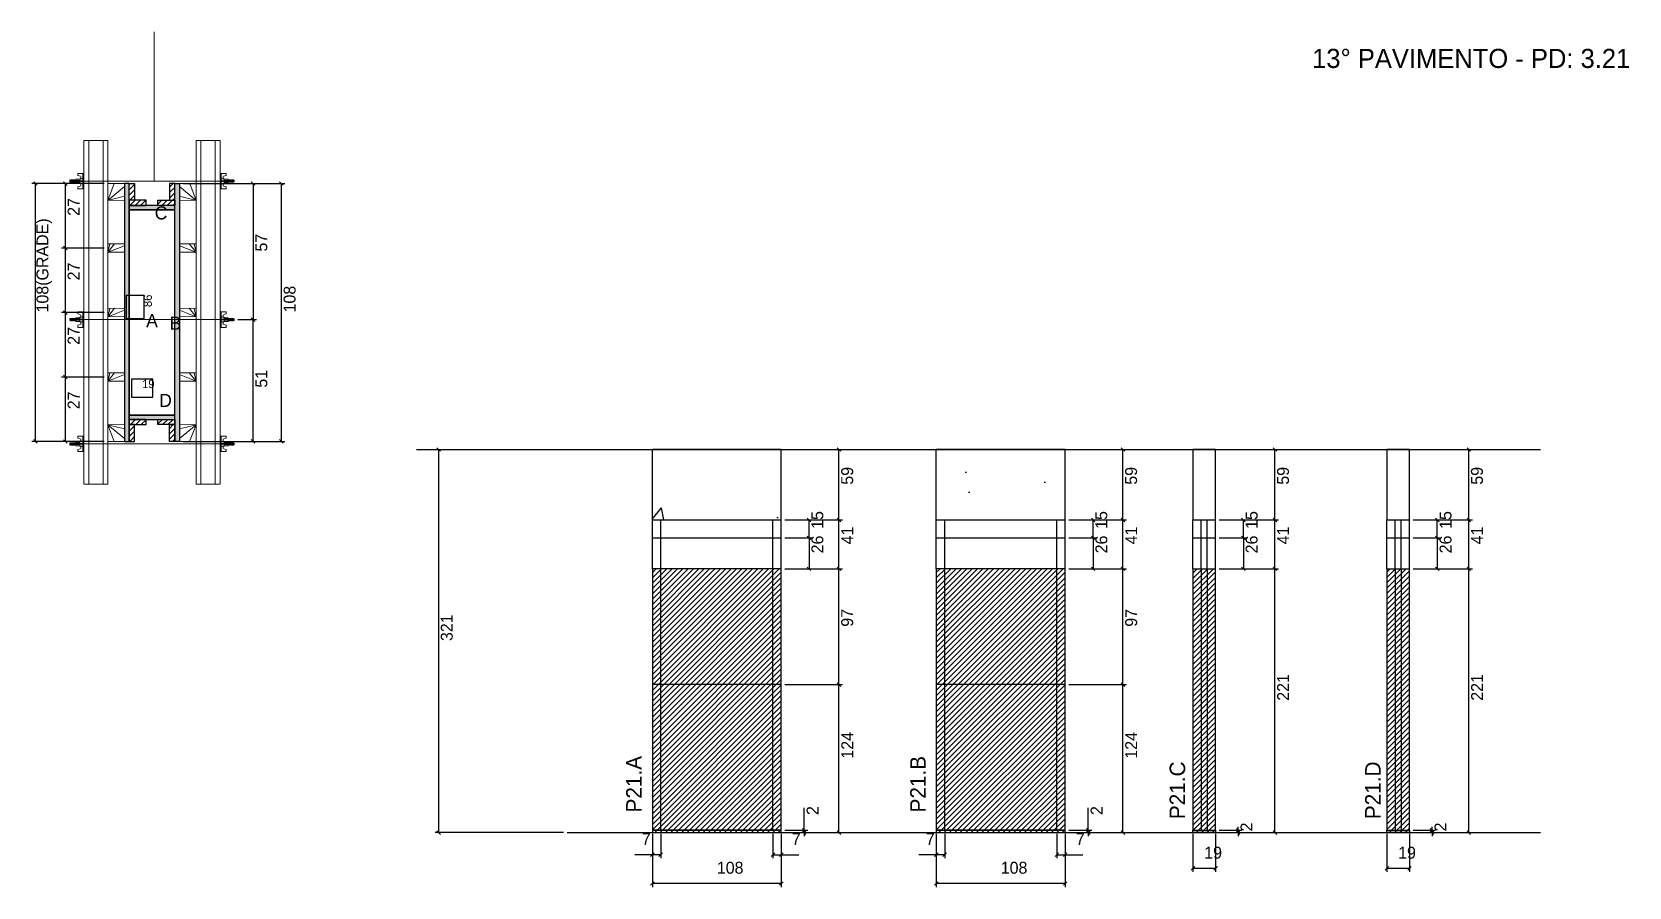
# Model space of a CAD drawing. Header units: metres. Extents: x 4522 to 5860, y 6399 to 7116.
import ezdxf

# ---------------------------------------------------------------- set-up
doc = ezdxf.new("R2010")
doc.units = ezdxf.units.M
for name, color, linetype in [('CHAPA', 7, 'Continuous'), ('COTA', 7, 'Continuous'), ('Hachura', 7, 'Continuous'), ('Madeira', 7, 'Continuous'), ('NIVEL 2° PAV.', 7, 'Continuous'), ('NOMENCLATURA', 7, 'Continuous'), ('Nível', 7, 'Continuous'), ('Painéis', 7, 'Continuous'), ('Perfil Metálico', 7, 'Continuous'), ('SARR_2.2x7', 7, 'Continuous'), ('SARRAFO', 7, 'Continuous'), ('Texto Seção', 7, 'Continuous'), ('TEXTO_GERAL', 7, 'Continuous')]:
    doc.layers.add(name, color=color, linetype=linetype)

msp = doc.modelspace()

# ---------------------------------------------------------------- hatches: boundary and pattern name
at = {"layer": 'COTA'}
h = msp.add_hatch(dxfattribs=at)
h.set_pattern_fill('AR-CONC')
h.paths.add_polyline_path([(5041.9, 6765.9), (5041.9, 6706.9), (5149.9, 6706.9), (5149.9, 6765.9), (5041.9, 6765.9)])
h = msp.add_hatch(dxfattribs=at)
h.set_pattern_fill('AR-CONC')
h.paths.add_polyline_path([(5279.8, 6765.9), (5279.8, 6706.9), (5387.8, 6706.9), (5387.8, 6765.9), (5279.8, 6765.9)])
h = msp.add_hatch(dxfattribs=at)
h.set_pattern_fill('AR-CONC')
h.paths.add_polyline_path([(5513.8, 6706.9), (5513.8, 6765.9), (5494.8, 6765.9), (5494.8, 6706.9), (5513.8, 6706.9)])
h = msp.add_hatch(dxfattribs=at)
h.set_pattern_fill('AR-CONC')
h.paths.add_polyline_path([(5676.3, 6706.9), (5676.3, 6765.9), (5657.3, 6765.9), (5657.3, 6706.9), (5676.3, 6706.9)])
at = {"layer": 'Hachura'}
h = msp.add_hatch(color=7, dxfattribs=at)
h.dxf.hatch_style = 1
h.paths.add_polyline_path([(4603.6, 6988.7), (4599.6, 6988.7), (4599.6, 6772.7), (4603.6, 6772.7), (4603.6, 6988.7)])
h = msp.add_hatch(color=7, dxfattribs=at)
h.dxf.hatch_style = 1
h.paths.add_polyline_path([(4603.6, 6988.7), (4599.6, 6988.7), (4599.6, 6772.7), (4603.6, 6772.7), (4603.6, 6988.7)])
h = msp.add_hatch(dxfattribs=at)
h.set_pattern_fill('ANSI31')
h.paths.add_polyline_path([(4603.6, 6974.7), (4608, 6974.7), (4608, 6988.7), (4603.6, 6988.7), (4603.6, 6974.7)])
h = msp.add_hatch(dxfattribs=at)
h.set_pattern_fill('ANSI31')
h.paths.add_polyline_path([(4641.6, 6974.7), (4637.2, 6974.7), (4637.2, 6988.7), (4641.6, 6988.7), (4641.6, 6974.7)])
h = msp.add_hatch(color=7, dxfattribs=at)
h.dxf.hatch_style = 1
h.paths.add_polyline_path([(4641.6, 6988.7), (4645.6, 6988.7), (4645.6, 6772.7), (4641.6, 6772.7), (4641.6, 6988.7)])
h = msp.add_hatch(color=7, dxfattribs=at)
h.dxf.hatch_style = 1
h.paths.add_polyline_path([(4641.6, 6988.7), (4645.6, 6988.7), (4645.6, 6772.7), (4641.6, 6772.7), (4641.6, 6988.7)])
h = msp.add_hatch(dxfattribs=at)
h.set_pattern_fill('ANSI31')
h.paths.add_polyline_path([(4603.6, 6970.3), (4603.6, 6974.7), (4617.6, 6974.7), (4617.6, 6970.3), (4603.6, 6970.3)])
h = msp.add_hatch(dxfattribs=at)
h.set_pattern_fill('ANSI31')
h.paths.add_polyline_path([(4641.6, 6970.3), (4641.6, 6974.7), (4627.6, 6974.7), (4627.6, 6970.3), (4641.6, 6970.3)])
h = msp.add_hatch(color=7, dxfattribs=at)
h.dxf.hatch_style = 1
h.paths.add_polyline_path([(4641.6, 6966.7), (4641.6, 6970.3), (4603.6, 6970.3), (4603.6, 6966.7), (4641.6, 6966.7)])
h = msp.add_hatch(color=7, dxfattribs=at)
h.dxf.hatch_style = 1
h.paths.add_polyline_path([(4641.6, 6966.7), (4641.6, 6970.3), (4603.6, 6970.3), (4603.6, 6966.7), (4641.6, 6966.7)])
h = msp.add_hatch(color=7, dxfattribs=at)
h.dxf.hatch_style = 1
h.paths.add_polyline_path([(4641.6, 6791.1), (4641.6, 6794.7), (4603.6, 6794.7), (4603.6, 6791.1), (4641.6, 6791.1)])
h = msp.add_hatch(color=7, dxfattribs=at)
h.dxf.hatch_style = 1
h.paths.add_polyline_path([(4641.6, 6791.1), (4641.6, 6794.7), (4603.6, 6794.7), (4603.6, 6791.1), (4641.6, 6791.1)])
h = msp.add_hatch(dxfattribs=at)
h.set_pattern_fill('ANSI31')
h.paths.add_polyline_path([(4603.6, 6786.7), (4603.6, 6791.1), (4617.6, 6791.1), (4617.6, 6786.7), (4603.6, 6786.7)])
h = msp.add_hatch(dxfattribs=at)
h.set_pattern_fill('ANSI31')
h.paths.add_polyline_path([(4603.6, 6786.7), (4608, 6786.7), (4608, 6772.7), (4603.6, 6772.7), (4603.6, 6786.7)])
h = msp.add_hatch(dxfattribs=at)
h.set_pattern_fill('ANSI31')
h.paths.add_polyline_path([(4641.6, 6786.7), (4641.6, 6791.1), (4627.6, 6791.1), (4627.6, 6786.7), (4641.6, 6786.7)])
h = msp.add_hatch(dxfattribs=at)
h.set_pattern_fill('ANSI31')
h.paths.add_polyline_path([(4641.6, 6786.7), (4637.2, 6786.7), (4637.2, 6772.7), (4641.6, 6772.7), (4641.6, 6786.7)])
h = msp.add_hatch(dxfattribs=at)
h.set_pattern_fill('ANSI31')
h.paths.add_polyline_path([(5149.9, 6665.9), (5041.9, 6665.9), (5041.9, 6444.9), (5149.9, 6444.9), (5149.9, 6665.9)])
h = msp.add_hatch(dxfattribs=at)
h.set_pattern_fill('ANSI31')
h.paths.add_polyline_path([(5387.8, 6665.9), (5279.8, 6665.9), (5279.8, 6444.9), (5387.8, 6444.9), (5387.8, 6665.9)])
h = msp.add_hatch(dxfattribs=at)
h.set_pattern_fill('ANSI31')
h.paths.add_polyline_path([(5513.8, 6665.9), (5494.8, 6665.9), (5494.8, 6444.9), (5513.8, 6444.9), (5513.8, 6665.9), (5513.8, 6665.9)])
h = msp.add_hatch(dxfattribs=at)
h.set_pattern_fill('ANSI31')
h.paths.add_polyline_path([(5676.3, 6665.9), (5657.3, 6665.9), (5657.3, 6444.9), (5676.3, 6444.9), (5676.3, 6665.9), (5676.3, 6665.9)])

# ---------------------------------------------------------------- linework, layer by layer
at = {"layer": 'CHAPA', "color": 1, "lineweight": 25}
for points in [[(4603.6, 6988.7), (4599.6, 6988.7), (4599.6, 6772.7), (4603.6, 6772.7)], [(4603.6, 6988.7), (4599.6, 6988.7), (4599.6, 6772.7), (4603.6, 6772.7)], [(4641.6, 6988.7), (4645.6, 6988.7), (4645.6, 6772.7), (4641.6, 6772.7)], [(4641.6, 6988.7), (4645.6, 6988.7), (4645.6, 6772.7), (4641.6, 6772.7)], [(4641.6, 6966.7), (4641.6, 6970.3), (4603.6, 6970.3), (4603.6, 6966.7)], [(4641.6, 6966.7), (4641.6, 6970.3), (4603.6, 6970.3), (4603.6, 6966.7)], [(4641.6, 6791.1), (4641.6, 6794.7), (4603.6, 6794.7), (4603.6, 6791.1)], [(4641.6, 6791.1), (4641.6, 6794.7), (4603.6, 6794.7), (4603.6, 6791.1)]]:
    msp.add_lwpolyline(points, close=True, dxfattribs=at)
at = {"layer": 'COTA', "color": 241, "lineweight": 25}
for p, q in [((4582.6, 6988.7), (4522, 6988.7)), ((4525, 6772.7), (4525, 6988.7)), ((4582.6, 6988.6), (4546.9, 6988.6)), ((4549.9, 6988.6), (4549.9, 6934.6)), ((4648.6, 6988.7), (4734, 6988.7)), ((4682.6, 6988.7), (4710.3, 6988.7)), ((4707.3, 6988.7), (4707.3, 6874.7)), ((4731, 6772.7), (4731, 6988.7)), ((4582.6, 6934.6), (4546.9, 6934.6)), ((4582.6, 6934.6), (4546.9, 6934.6)), ((4549.9, 6934.6), (4549.9, 6880.6)), ((4582.6, 6880.6), (4546.9, 6880.6)), ((4582.6, 6880.6), (4546.9, 6880.6)), ((4549.9, 6880.6), (4549.9, 6826.6)), ((4694.4, 6874.7), (4710.3, 6874.7)), ((4694.4, 6874.7), (4710.3, 6874.7)), ((4707.3, 6772.7), (4707.3, 6874.7)), ((4582.6, 6826.6), (4546.9, 6826.6)), ((4582.6, 6826.6), (4546.9, 6826.6)), ((4549.9, 6826.6), (4549.9, 6772.6)), ((4582.6, 6772.7), (4522, 6772.7)), ((4582.6, 6772.6), (4546.9, 6772.6)), ((4648.6, 6772.7), (4734, 6772.7)), ((4682.6, 6772.7), (4710.3, 6772.7)), ((5041.9, 6706.9), (5041.9, 6765.9)), ((5149.9, 6765.9), (5041.9, 6765.9)), ((5149.9, 6706.9), (5149.9, 6765.9)), ((5387.8, 6765.9), (5279.8, 6765.9)), ((5279.8, 6706.9), (5279.8, 6765.9)), ((5387.8, 6706.9), (5387.8, 6765.9))]:
    msp.add_line(p, q, dxfattribs=at)
at = {"layer": 'COTA', "color": 0, "lineweight": 25}
for p, q in [((4526.5, 6987.2), (4523.5, 6990.2)), ((4551.4, 6987.1), (4548.4, 6990.1)), ((4708.8, 6987.2), (4705.8, 6990.2)), ((4732.5, 6987.2), (4729.5, 6990.2)), ((4548.4, 6936.1), (4551.4, 6933.1)), ((4551.4, 6933.1), (4548.4, 6936.1)), ((4548.4, 6882.1), (4551.4, 6879.1)), ((4551.4, 6879.1), (4548.4, 6882.1)), ((4708.8, 6873.2), (4705.8, 6876.2)), ((4705.8, 6876.2), (4708.8, 6873.2)), ((4548.4, 6828.1), (4551.4, 6825.1)), ((4551.4, 6825.1), (4548.4, 6828.1)), ((4523.5, 6774.2), (4526.5, 6771.2)), ((4548.4, 6774.1), (4551.4, 6771.1)), ((4705.8, 6774.2), (4708.8, 6771.2)), ((4729.5, 6774.2), (4732.5, 6771.2)), ((5199.7, 6764.4), (5196.7, 6767.4)), ((5437.7, 6764.4), (5434.7, 6767.4)), ((5565, 6764.4), (5562, 6767.4)), ((5727.5, 6764.4), (5724.5, 6767.4)), ((5196.7, 6708.4), (5199.7, 6705.4)), ((5434.7, 6708.4), (5437.7, 6705.4)), ((5562, 6708.4), (5565, 6705.4)), ((5724.5, 6708.4), (5727.5, 6705.4)), ((5199.7, 6664.4), (5196.7, 6667.4)), ((5437.7, 6664.4), (5434.7, 6667.4)), ((5565, 6664.4), (5562, 6667.4)), ((5727.5, 6664.4), (5724.5, 6667.4)), ((5199.7, 6567.4), (5196.7, 6570.4)), ((5196.7, 6570.4), (5199.7, 6567.4)), ((5437.7, 6567.4), (5434.7, 6570.4)), ((5434.7, 6570.4), (5437.7, 6567.4)), ((5167.6, 6448.4), (5170.6, 6445.4)), ((5170.6, 6443.4), (5167.6, 6446.4)), ((5196.7, 6446.4), (5199.7, 6443.4)), ((5405.6, 6448.4), (5408.6, 6445.4)), ((5408.6, 6443.4), (5405.6, 6446.4)), ((5434.7, 6446.4), (5437.7, 6443.4)), ((5531.2, 6448.4), (5534.2, 6445.4)), ((5534.2, 6443.4), (5531.2, 6446.4)), ((5562, 6446.4), (5565, 6443.4)), ((5693.7, 6448.4), (5696.7, 6445.4)), ((5696.7, 6443.4), (5693.7, 6446.4)), ((5724.5, 6446.4), (5727.5, 6443.4)), ((5043.4, 6427.9), (5040.4, 6424.9)), ((5047.4, 6424.9), (5050.4, 6427.9)), ((5144.4, 6427.9), (5141.4, 6424.9)), ((5148.4, 6424.9), (5151.4, 6427.9)), ((5281.3, 6427.9), (5278.3, 6424.9)), ((5285.3, 6424.9), (5288.3, 6427.9)), ((5382.3, 6427.9), (5379.3, 6424.9)), ((5386.3, 6424.9), (5389.3, 6427.9)), ((5496.3, 6416.6), (5493.3, 6413.6)), ((5512.3, 6413.6), (5515.3, 6416.6)), ((5658.8, 6416.6), (5655.8, 6413.6)), ((5674.8, 6413.6), (5677.8, 6416.6)), ((5043.4, 6403.8), (5040.4, 6400.8)), ((5148.4, 6400.8), (5151.4, 6403.8)), ((5281.3, 6403.8), (5278.3, 6400.8)), ((5386.3, 6400.8), (5389.3, 6403.8))]:
    msp.add_line(p, q, dxfattribs=at)
at = {"layer": 'COTA', "color": 180, "lineweight": 25}
for p, q in [((4616, 6894.9), (4601, 6894.9)), ((4601, 6894.9), (4601, 6875.5)), ((4616, 6875.5), (4616, 6894.9)), ((4601, 6875.5), (4616, 6875.5)), ((4623.3, 6824.8), (4605.3, 6824.8)), ((4605.3, 6824.8), (4605.3, 6809.8)), ((4623.3, 6809.8), (4623.3, 6824.8)), ((4605.3, 6809.8), (4623.3, 6809.8))]:
    msp.add_line(p, q, dxfattribs=at)
at = {"layer": 'COTA', "color": 4, "lineweight": 25}
for p, q in [((5152.9, 6765.9), (5201.2, 6765.9)), ((5198.2, 6706.9), (5198.2, 6765.9)), ((5390.8, 6765.9), (5439.2, 6765.9)), ((5436.2, 6706.9), (5436.2, 6765.9)), ((5516.8, 6765.9), (5566.5, 6765.9)), ((5563.5, 6706.9), (5563.5, 6765.9)), ((5679.3, 6765.9), (5729, 6765.9)), ((5726, 6706.9), (5726, 6765.9)), ((5152.9, 6706.9), (5201.2, 6706.9)), ((5390.8, 6706.9), (5439.2, 6706.9)), ((5516.8, 6706.9), (5566.5, 6706.9)), ((5679.3, 6706.9), (5729, 6706.9)), ((5152.9, 6665.9), (5201.2, 6665.9)), ((5198.2, 6568.9), (5198.2, 6665.9)), ((5390.8, 6665.9), (5439.2, 6665.9)), ((5436.2, 6568.9), (5436.2, 6665.9)), ((5516.8, 6665.9), (5566.5, 6665.9)), ((5563.5, 6444.9), (5563.5, 6665.9)), ((5679.3, 6665.9), (5729, 6665.9)), ((5726, 6444.9), (5726, 6665.9)), ((5152.9, 6568.9), (5201.2, 6568.9)), ((5190.7, 6568.9), (5201.2, 6568.9)), ((5198.2, 6444.9), (5198.2, 6568.9)), ((5390.8, 6568.9), (5439.2, 6568.9)), ((5428.7, 6568.9), (5439.2, 6568.9)), ((5436.2, 6444.9), (5436.2, 6568.9)), ((5169.1, 6446.9), (5169.1, 6465.8)), ((5407.1, 6446.9), (5407.1, 6465.8)), ((5041.9, 6443.9), (5041.9, 6399.3)), ((5041.9, 6441.9), (5041.9, 6423.4)), ((5048.9, 6443.9), (5048.9, 6423.4)), ((5142.9, 6443.9), (5142.9, 6423.4)), ((5149.9, 6443.9), (5149.9, 6399.3)), ((5149.9, 6441.9), (5149.9, 6423.4)), ((5152.9, 6446.9), (5172.1, 6446.9)), ((5152.9, 6444.9), (5172.1, 6444.9)), ((5152.9, 6444.9), (5201.2, 6444.9)), ((5169.1, 6444.9), (5169.1, 6446.9)), ((5169.1, 6444.9), (5169.1, 6441.9)), ((5279.8, 6443.9), (5279.8, 6399.3)), ((5279.8, 6441.9), (5279.8, 6423.4)), ((5286.8, 6443.9), (5286.8, 6423.4)), ((5380.8, 6443.9), (5380.8, 6423.4)), ((5387.8, 6443.9), (5387.8, 6399.3)), ((5387.8, 6441.9), (5387.8, 6423.4)), ((5390.8, 6446.9), (5410.1, 6446.9)), ((5390.8, 6444.9), (5410.1, 6444.9)), ((5390.8, 6444.9), (5439.2, 6444.9)), ((5407.1, 6444.9), (5407.1, 6446.9)), ((5407.1, 6444.9), (5407.1, 6441.9)), ((5494.8, 6443.9), (5494.8, 6412.1)), ((5513.8, 6443.9), (5513.8, 6412.1)), ((5516.8, 6446.9), (5535.7, 6446.9)), ((5516.8, 6444.9), (5535.7, 6444.9)), ((5516.8, 6444.9), (5566.5, 6444.9)), ((5532.7, 6446.9), (5532.7, 6449.9)), ((5532.7, 6444.9), (5532.7, 6446.9)), ((5532.7, 6444.9), (5532.7, 6441.9)), ((5657.3, 6443.9), (5657.3, 6412.1)), ((5676.3, 6443.9), (5676.3, 6412.1)), ((5679.3, 6446.9), (5698.2, 6446.9)), ((5679.3, 6444.9), (5698.2, 6444.9)), ((5679.3, 6444.9), (5729, 6444.9)), ((5695.2, 6446.9), (5695.2, 6449.9)), ((5695.2, 6444.9), (5695.2, 6446.9)), ((5695.2, 6444.9), (5695.2, 6441.9)), ((5041.9, 6426.4), (5027.1, 6426.4)), ((5048.9, 6426.4), (5041.9, 6426.4)), ((5142.9, 6426.4), (5149.9, 6426.4)), ((5149.9, 6426.4), (5164.6, 6426.4)), ((5279.8, 6426.4), (5265.1, 6426.4)), ((5286.8, 6426.4), (5279.8, 6426.4)), ((5380.8, 6426.4), (5387.8, 6426.4)), ((5387.8, 6426.4), (5402.5, 6426.4)), ((5494.8, 6415.1), (5513.8, 6415.1)), ((5657.3, 6415.1), (5676.3, 6415.1)), ((5149.9, 6402.3), (5041.9, 6402.3)), ((5387.8, 6402.3), (5279.8, 6402.3))]:
    msp.add_line(p, q, dxfattribs=at)
at = {"layer": 'COTA', "color": 241, "lineweight": 25}
for points in [[(5513.8, 6706.9), (5513.8, 6765.9), (5494.8, 6765.9), (5494.8, 6706.9)], [(5676.3, 6706.9), (5676.3, 6765.9), (5657.3, 6765.9), (5657.3, 6706.9)]]:
    msp.add_lwpolyline(points, dxfattribs=at)
at = {"layer": 'Hachura', "color": 0, "lineweight": 9}
for p, q in [((4554.1, 6991.7), (4553.8, 6991.4)), ((4553.8, 6991.4), (4553.8, 6990.1)), ((4554.1, 6989.8), (4553.8, 6990.1)), ((4554.4, 6991.7), (4554.1, 6991.7)), ((4554.1, 6989.8), (4554.1, 6991.7)), ((4554.7, 6989.8), (4554.1, 6991)), ((4554.7, 6989.7), (4554.1, 6990.8)), ((4554.1, 6990.3), (4554.4, 6989.6)), ((4554.1, 6990), (4554.2, 6989.8)), ((4554.4, 6991.7), (4555.4, 6989.8)), ((4554.4, 6991.7), (4555.4, 6989.8)), ((4554.5, 6991.8), (4555.6, 6989.6)), ((4555.8, 6989.7), (4554.7, 6991.8)), ((4554.7, 6989.8), (4555.4, 6989.8)), ((4555.6, 6991.7), (4554.9, 6991.7)), ((4555.9, 6989.8), (4554.9, 6991.7)), ((4555.6, 6991.7), (4556.5, 6989.8)), ((4555.7, 6991.8), (4556.7, 6989.6)), ((4557, 6989.7), (4555.9, 6991.8)), ((4556.5, 6989.8), (4555.9, 6989.8)), ((4556.7, 6991.7), (4556.1, 6991.7)), ((4557.1, 6989.8), (4556.1, 6991.7)), ((4556.3, 6991.7), (4556.1, 6991.7)), ((4556.7, 6991.7), (4557.7, 6989.8)), ((4556.8, 6991.8), (4557.9, 6989.6)), ((4558.1, 6989.7), (4557.1, 6991.8)), ((4557.3, 6989.8), (4557.1, 6989.8)), ((4557.9, 6991.7), (4557.2, 6991.7)), ((4558.2, 6989.8), (4557.2, 6991.7)), ((4557.3, 6989.8), (4557.7, 6989.8)), ((4557.9, 6991.7), (4558.9, 6989.8)), ((4558.9, 6990.5), (4558.2, 6991.8)), ((4558.2, 6989.8), (4558.9, 6989.8)), ((4558.9, 6990.8), (4558.4, 6991.7)), ((4558.9, 6991.7), (4558.4, 6991.7)), ((4558.9, 6989), (4558.9, 6992.3)), ((4558.9, 6989), (4558.9, 6992.3)), ((4558.9, 6992.3), (4562.1, 6992.3)), ((4558.9, 6991.3), (4562.1, 6991.3)), ((4558.9, 6989.8), (4562.1, 6989.8)), ((4562.1, 6989), (4558.9, 6989)), ((4565.6, 6997.1), (4560.4, 6997.1)), ((4560.4, 6997.1), (4560.4, 6995.4)), ((4560.4, 6995.4), (4562.6, 6994.9)), ((4560.4, 6985.9), (4562.6, 6986.5)), ((4560.4, 6984.2), (4560.4, 6985.9)), ((4562.1, 6992.6), (4562.1, 6988.7)), ((4564.7, 6992.6), (4562.1, 6992.6)), ((4562.1, 6988.7), (4562.1, 6989)), ((4562.1, 6988.7), (4562.1, 6989)), ((4562.1, 6988.7), (4564.7, 6988.7)), ((4564.7, 6991), (4562.7, 6991)), ((4562.7, 6990.5), (4564.7, 6990.5)), ((4562.9, 6994.5), (4562.9, 6992.6)), ((4562.9, 6986.8), (4562.9, 6988.7)), ((4564.6, 6997), (4565.6, 6997)), ((4564.6, 6996.8), (4565.6, 6996.8)), ((4564.6, 6996.4), (4565.6, 6996.4)), ((4564.6, 6996), (4565.6, 6996)), ((4564.6, 6995.1), (4565.6, 6995.1)), ((4564.6, 6993.7), (4565.6, 6993.7)), ((4564.6, 6987.6), (4565.6, 6987.6)), ((4564.6, 6986.2), (4565.6, 6986.2)), ((4564.7, 6997.1), (4564.7, 6984.2)), ((4564.7, 6997.1), (4564.7, 6992)), ((4564.7, 6990.7), (4564.7, 6992.6)), ((4564.7, 6992), (4564.7, 6991.3)), ((4564.7, 6990.7), (4565.6, 6990.7)), ((4565, 6991.6), (4564.8, 6991.6)), ((4564.8, 6989.7), (4565.2, 6989.7)), ((4565.4, 6991.6), (4565, 6991.6)), ((4565.6, 6984.2), (4565.6, 6997.1)), ((4565.6, 6985.2), (4565.6, 6993)), ((4679.6, 6984.2), (4679.6, 6997.1)), ((4679.6, 6997.1), (4684.7, 6997.1)), ((4680.5, 6997), (4679.6, 6997)), ((4680.5, 6996.8), (4679.6, 6996.8)), ((4680.5, 6996.4), (4679.6, 6996.4)), ((4680.5, 6996), (4679.6, 6996)), ((4680.5, 6995.1), (4679.6, 6995.1)), ((4680.5, 6993.7), (4679.6, 6993.7)), ((4679.6, 6985.2), (4679.6, 6993)), ((4680.5, 6990.7), (4679.6, 6990.7)), ((4680.5, 6987.6), (4679.6, 6987.6)), ((4680.5, 6986.2), (4679.6, 6986.2)), ((4679.7, 6991.6), (4680.2, 6991.6)), ((4680.3, 6989.7), (4679.9, 6989.7)), ((4680.2, 6991.6), (4680.4, 6991.6)), ((4680.5, 6997.1), (4680.5, 6984.2)), ((4680.5, 6997.1), (4680.5, 6992)), ((4680.5, 6990.7), (4680.5, 6992.6)), ((4680.5, 6992.6), (4683.1, 6992.6)), ((4680.5, 6992), (4680.5, 6991.3)), ((4680.5, 6991), (4682.5, 6991)), ((4682.5, 6990.5), (4680.5, 6990.5)), ((4683.1, 6988.7), (4680.5, 6988.7)), ((4682.3, 6994.5), (4682.3, 6992.6)), ((4682.3, 6986.8), (4682.3, 6988.7)), ((4684.7, 6995.4), (4682.5, 6994.9)), ((4684.7, 6985.9), (4682.5, 6986.5)), ((4683.1, 6992.6), (4683.1, 6988.7)), ((4686.3, 6992.3), (4683.1, 6992.3)), ((4686.3, 6991.3), (4683.1, 6991.3)), ((4686.3, 6989.8), (4683.1, 6989.8)), ((4683.1, 6989), (4686.3, 6989)), ((4683.1, 6988.7), (4683.1, 6989)), ((4683.1, 6988.7), (4683.1, 6989)), ((4684.7, 6997.1), (4684.7, 6995.4)), ((4684.7, 6984.2), (4684.7, 6985.9)), ((4686.2, 6989), (4686.2, 6992.3)), ((4686.3, 6989), (4686.3, 6992.3)), ((4686.3, 6990.5), (4686.9, 6991.8)), ((4687.2, 6991.7), (4686.3, 6989.8)), ((4686.3, 6990.8), (4686.7, 6991.7)), ((4686.3, 6991.7), (4686.7, 6991.7)), ((4686.9, 6989.8), (4686.3, 6989.8)), ((4686.9, 6989.8), (4687.9, 6991.7)), ((4687, 6989.7), (4688.1, 6991.8)), ((4688.3, 6991.8), (4687.2, 6989.6)), ((4687.2, 6991.7), (4687.9, 6991.7)), ((4688.4, 6991.7), (4687.4, 6989.8)), ((4687.9, 6989.8), (4687.4, 6989.8)), ((4687.9, 6989.8), (4688.1, 6989.8)), ((4688.1, 6989.8), (4689, 6991.7)), ((4688.2, 6989.7), (4689.2, 6991.8)), ((4689.5, 6991.8), (4688.4, 6989.6)), ((4688.4, 6991.7), (4689, 6991.7)), ((4689.6, 6991.7), (4688.6, 6989.8)), ((4688.6, 6989.8), (4689.2, 6989.8)), ((4688.8, 6991.7), (4689, 6991.7)), ((4689.2, 6989.8), (4690.2, 6991.7)), ((4689.3, 6989.7), (4690.4, 6991.8)), ((4690.6, 6991.8), (4689.6, 6989.6)), ((4689.6, 6991.7), (4690.2, 6991.7)), ((4690.7, 6991.7), (4689.8, 6989.8)), ((4690.7, 6991.7), (4689.8, 6989.8)), ((4690.4, 6989.8), (4689.8, 6989.8)), ((4690.4, 6989.8), (4691, 6991)), ((4690.5, 6989.7), (4691, 6990.8)), ((4690.7, 6991.7), (4691, 6991.7)), ((4691, 6990.3), (4690.7, 6989.6)), ((4691, 6990), (4690.9, 6989.8)), ((4691, 6991.7), (4691.4, 6991.4)), ((4691, 6989.8), (4691, 6991.7)), ((4691, 6989.8), (4691.4, 6990.1)), ((4691.4, 6991.4), (4691.4, 6990.1)), ((4564.7, 6984.2), (4560.4, 6984.2)), ((4564.6, 6985.4), (4565.6, 6985.4)), ((4564.6, 6984.9), (4565.6, 6984.9)), ((4564.6, 6984.6), (4565.6, 6984.6)), ((4564.6, 6984.3), (4565.6, 6984.3)), ((4564.7, 6984.2), (4565.6, 6984.2)), ((4680.5, 6985.4), (4679.6, 6985.4)), ((4680.5, 6984.9), (4679.6, 6984.9)), ((4680.5, 6984.6), (4679.6, 6984.6)), ((4680.5, 6984.3), (4679.6, 6984.3)), ((4680.5, 6984.2), (4679.6, 6984.2)), ((4680.5, 6984.2), (4684.7, 6984.2)), ((4565.6, 6881.1), (4560.4, 6881.1)), ((4560.4, 6881.1), (4560.4, 6879.4)), ((4560.4, 6879.4), (4562.6, 6878.9)), ((4564.6, 6881), (4565.6, 6881)), ((4564.6, 6880.8), (4565.6, 6880.8)), ((4564.6, 6880.4), (4565.6, 6880.4)), ((4564.6, 6880), (4565.6, 6880)), ((4564.6, 6879.1), (4565.6, 6879.1)), ((4564.7, 6881.1), (4564.7, 6868.2)), ((4564.7, 6881.1), (4564.7, 6876)), ((4565.6, 6868.2), (4565.6, 6881.1)), ((4679.6, 6868.2), (4679.6, 6881.1)), ((4679.6, 6881.1), (4684.7, 6881.1)), ((4680.5, 6881), (4679.6, 6881)), ((4680.5, 6880.8), (4679.6, 6880.8)), ((4680.5, 6880.4), (4679.6, 6880.4)), ((4680.5, 6880), (4679.6, 6880)), ((4680.5, 6879.1), (4679.6, 6879.1)), ((4680.5, 6881.1), (4680.5, 6868.2)), ((4680.5, 6881.1), (4680.5, 6876)), ((4684.7, 6879.4), (4682.5, 6878.9)), ((4684.7, 6881.1), (4684.7, 6879.4)), ((4554.1, 6875.7), (4553.8, 6875.4)), ((4553.8, 6875.4), (4553.8, 6874.1)), ((4554.1, 6873.8), (4553.8, 6874.1)), ((4554.4, 6875.7), (4554.1, 6875.7)), ((4554.1, 6873.8), (4554.1, 6875.7)), ((4554.7, 6873.8), (4554.1, 6875)), ((4554.7, 6873.7), (4554.1, 6874.8)), ((4554.1, 6874.3), (4554.4, 6873.6)), ((4554.1, 6874), (4554.2, 6873.8)), ((4554.4, 6875.7), (4555.4, 6873.8)), ((4554.4, 6875.7), (4555.4, 6873.8)), ((4554.5, 6875.8), (4555.6, 6873.6)), ((4555.8, 6873.7), (4554.7, 6875.8)), ((4554.7, 6873.8), (4555.4, 6873.8)), ((4555.6, 6875.7), (4554.9, 6875.7)), ((4555.9, 6873.8), (4554.9, 6875.7)), ((4555.6, 6875.7), (4556.5, 6873.8)), ((4555.7, 6875.8), (4556.7, 6873.6)), ((4557, 6873.7), (4555.9, 6875.8)), ((4556.5, 6873.8), (4555.9, 6873.8)), ((4556.7, 6875.7), (4556.1, 6875.7)), ((4557.1, 6873.8), (4556.1, 6875.7)), ((4556.3, 6875.7), (4556.1, 6875.7)), ((4556.7, 6875.7), (4557.7, 6873.8)), ((4556.8, 6875.8), (4557.9, 6873.6)), ((4558.1, 6873.7), (4557.1, 6875.8)), ((4557.3, 6873.8), (4557.1, 6873.8)), ((4557.9, 6875.7), (4557.2, 6875.7)), ((4558.2, 6873.8), (4557.2, 6875.7)), ((4557.3, 6873.8), (4557.7, 6873.8)), ((4557.9, 6875.7), (4558.9, 6873.8)), ((4558.9, 6874.5), (4558.2, 6875.8)), ((4558.2, 6873.8), (4558.9, 6873.8)), ((4558.9, 6874.8), (4558.4, 6875.7)), ((4558.9, 6875.7), (4558.4, 6875.7)), ((4558.9, 6873), (4558.9, 6876.3)), ((4558.9, 6873), (4558.9, 6876.3)), ((4558.9, 6876.3), (4562.1, 6876.3)), ((4558.9, 6875.3), (4562.1, 6875.3)), ((4558.9, 6873.8), (4562.1, 6873.8)), ((4562.1, 6873), (4558.9, 6873)), ((4560.4, 6869.9), (4562.6, 6870.5)), ((4560.4, 6868.2), (4560.4, 6869.9)), ((4564.7, 6868.2), (4560.4, 6868.2)), ((4562.1, 6876.6), (4562.1, 6872.7)), ((4564.7, 6876.6), (4562.1, 6876.6)), ((4562.1, 6872.7), (4562.1, 6873)), ((4562.1, 6872.7), (4562.1, 6873)), ((4562.1, 6872.7), (4564.7, 6872.7)), ((4564.7, 6875), (4562.7, 6875)), ((4562.7, 6874.5), (4564.7, 6874.5)), ((4562.9, 6878.5), (4562.9, 6876.6)), ((4562.9, 6870.8), (4562.9, 6872.7)), ((4564.6, 6877.7), (4565.6, 6877.7)), ((4564.6, 6871.6), (4565.6, 6871.6)), ((4564.6, 6870.2), (4565.6, 6870.2)), ((4564.6, 6869.4), (4565.6, 6869.4)), ((4564.6, 6868.9), (4565.6, 6868.9)), ((4564.6, 6868.6), (4565.6, 6868.6)), ((4564.6, 6868.3), (4565.6, 6868.3)), ((4564.7, 6874.7), (4564.7, 6876.6)), ((4564.7, 6876), (4564.7, 6875.3)), ((4564.7, 6874.7), (4565.6, 6874.7)), ((4564.7, 6868.2), (4565.6, 6868.2)), ((4565, 6875.6), (4564.8, 6875.6)), ((4564.8, 6873.7), (4565.2, 6873.7)), ((4565.4, 6875.6), (4565, 6875.6)), ((4565.6, 6869.2), (4565.6, 6877)), ((4680.5, 6877.7), (4679.6, 6877.7)), ((4679.6, 6869.2), (4679.6, 6877)), ((4680.5, 6874.7), (4679.6, 6874.7)), ((4680.5, 6871.6), (4679.6, 6871.6)), ((4680.5, 6870.2), (4679.6, 6870.2)), ((4680.5, 6869.4), (4679.6, 6869.4)), ((4680.5, 6868.9), (4679.6, 6868.9)), ((4680.5, 6868.6), (4679.6, 6868.6)), ((4680.5, 6868.3), (4679.6, 6868.3)), ((4680.5, 6868.2), (4679.6, 6868.2)), ((4679.7, 6875.6), (4680.2, 6875.6)), ((4680.3, 6873.7), (4679.9, 6873.7)), ((4680.2, 6875.6), (4680.4, 6875.6)), ((4680.5, 6874.7), (4680.5, 6876.6)), ((4680.5, 6876.6), (4683.1, 6876.6)), ((4680.5, 6876), (4680.5, 6875.3)), ((4680.5, 6875), (4682.5, 6875)), ((4682.5, 6874.5), (4680.5, 6874.5)), ((4683.1, 6872.7), (4680.5, 6872.7)), ((4680.5, 6868.2), (4684.7, 6868.2)), ((4682.3, 6878.5), (4682.3, 6876.6)), ((4682.3, 6870.8), (4682.3, 6872.7)), ((4684.7, 6869.9), (4682.5, 6870.5)), ((4683.1, 6876.6), (4683.1, 6872.7)), ((4686.3, 6876.3), (4683.1, 6876.3)), ((4686.3, 6875.3), (4683.1, 6875.3)), ((4686.3, 6873.8), (4683.1, 6873.8)), ((4683.1, 6873), (4686.3, 6873)), ((4683.1, 6872.7), (4683.1, 6873)), ((4683.1, 6872.7), (4683.1, 6873)), ((4684.7, 6868.2), (4684.7, 6869.9)), ((4686.2, 6873), (4686.2, 6876.3)), ((4686.3, 6873), (4686.3, 6876.3)), ((4686.3, 6874.5), (4686.9, 6875.8)), ((4687.2, 6875.7), (4686.3, 6873.8)), ((4686.3, 6874.8), (4686.7, 6875.7)), ((4686.3, 6875.7), (4686.7, 6875.7)), ((4686.9, 6873.8), (4686.3, 6873.8)), ((4686.9, 6873.8), (4687.9, 6875.7)), ((4687, 6873.7), (4688.1, 6875.8)), ((4688.3, 6875.8), (4687.2, 6873.6)), ((4687.2, 6875.7), (4687.9, 6875.7)), ((4688.4, 6875.7), (4687.4, 6873.8)), ((4687.9, 6873.8), (4687.4, 6873.8)), ((4687.9, 6873.8), (4688.1, 6873.8)), ((4688.1, 6873.8), (4689, 6875.7)), ((4688.2, 6873.7), (4689.2, 6875.8)), ((4689.5, 6875.8), (4688.4, 6873.6)), ((4688.4, 6875.7), (4689, 6875.7)), ((4689.6, 6875.7), (4688.6, 6873.8)), ((4688.6, 6873.8), (4689.2, 6873.8)), ((4688.8, 6875.7), (4689, 6875.7)), ((4689.2, 6873.8), (4690.2, 6875.7)), ((4689.3, 6873.7), (4690.4, 6875.8)), ((4690.6, 6875.8), (4689.6, 6873.6)), ((4689.6, 6875.7), (4690.2, 6875.7)), ((4690.7, 6875.7), (4689.8, 6873.8)), ((4690.7, 6875.7), (4689.8, 6873.8)), ((4690.4, 6873.8), (4689.8, 6873.8)), ((4690.4, 6873.8), (4691, 6875)), ((4690.5, 6873.7), (4691, 6874.8)), ((4690.7, 6875.7), (4691, 6875.7)), ((4691, 6874.3), (4690.7, 6873.6)), ((4691, 6874), (4690.9, 6873.8)), ((4691, 6875.7), (4691.4, 6875.4)), ((4691, 6873.8), (4691, 6875.7)), ((4691, 6873.8), (4691.4, 6874.1)), ((4691.4, 6875.4), (4691.4, 6874.1)), ((4554.1, 6771), (4554.4, 6771.7)), ((4554.7, 6771.7), (4554.1, 6770.5)), ((4554.5, 6769.6), (4555.6, 6771.7)), ((4555.8, 6771.7), (4554.7, 6769.5)), ((4555.7, 6769.6), (4556.7, 6771.7)), ((4557, 6771.7), (4555.9, 6769.5)), ((4556.8, 6769.6), (4557.9, 6771.7)), ((4558.1, 6771.7), (4557.1, 6769.5)), ((4558.9, 6772.3), (4558.9, 6769)), ((4558.9, 6772.3), (4558.9, 6769)), ((4562.1, 6772.3), (4558.9, 6772.3)), ((4564.7, 6777.1), (4560.4, 6777.1)), ((4560.4, 6777.1), (4560.4, 6775.4)), ((4560.4, 6775.4), (4562.6, 6774.8)), ((4562.1, 6768.7), (4562.1, 6772.6)), ((4562.1, 6772.6), (4564.7, 6772.6)), ((4562.1, 6772.6), (4562.1, 6772.3)), ((4562.1, 6772.6), (4562.1, 6772.3)), ((4562.9, 6774.5), (4562.9, 6772.6)), ((4564.6, 6777), (4565.6, 6777)), ((4564.6, 6776.8), (4565.6, 6776.8)), ((4564.6, 6776.4), (4565.6, 6776.4)), ((4564.6, 6776), (4565.6, 6776)), ((4564.6, 6775.1), (4565.6, 6775.1)), ((4564.6, 6773.7), (4565.6, 6773.7)), ((4564.7, 6764.2), (4564.7, 6777.1)), ((4564.7, 6777.1), (4565.6, 6777.1)), ((4564.8, 6771.6), (4565.2, 6771.6)), ((4565.6, 6777.1), (4565.6, 6764.2)), ((4565.6, 6776.2), (4565.6, 6768.3)), ((4679.6, 6777.1), (4679.6, 6764.2)), ((4680.5, 6777.1), (4679.6, 6777.1)), ((4680.5, 6777), (4679.6, 6777)), ((4680.5, 6776.8), (4679.6, 6776.8)), ((4680.5, 6776.4), (4679.6, 6776.4)), ((4679.6, 6776.2), (4679.6, 6768.3)), ((4680.5, 6776), (4679.6, 6776)), ((4680.5, 6775.1), (4679.6, 6775.1)), ((4680.5, 6773.7), (4679.6, 6773.7)), ((4680.3, 6771.6), (4679.9, 6771.6)), ((4680.5, 6764.2), (4680.5, 6777.1)), ((4680.5, 6777.1), (4684.7, 6777.1)), ((4683.1, 6772.6), (4680.5, 6772.6)), ((4682.3, 6774.5), (4682.3, 6772.6)), ((4684.7, 6775.4), (4682.5, 6774.8)), ((4683.1, 6768.7), (4683.1, 6772.6)), ((4683.1, 6772.6), (4683.1, 6772.3)), ((4683.1, 6772.6), (4683.1, 6772.3)), ((4683.1, 6772.3), (4686.3, 6772.3)), ((4684.7, 6777.1), (4684.7, 6775.4)), ((4686.2, 6772.3), (4686.2, 6769)), ((4686.3, 6772.3), (4686.3, 6769)), ((4687, 6771.7), (4688.1, 6769.5)), ((4688.3, 6769.6), (4687.2, 6771.7)), ((4688.2, 6771.7), (4689.2, 6769.5)), ((4689.5, 6769.6), (4688.4, 6771.7)), ((4689.3, 6771.7), (4690.4, 6769.5)), ((4690.6, 6769.6), (4689.6, 6771.7)), ((4690.5, 6771.7), (4691, 6770.5)), ((4691, 6771), (4690.7, 6771.7)), ((4554.1, 6771.6), (4553.8, 6771.2)), ((4553.8, 6769.9), (4553.8, 6771.2)), ((4554.1, 6769.6), (4553.8, 6769.9)), ((4554.1, 6771.3), (4554.2, 6771.6)), ((4554.7, 6771.6), (4554.1, 6770.3)), ((4554.1, 6771.6), (4554.1, 6769.6)), ((4554.4, 6769.6), (4554.1, 6769.6)), ((4554.4, 6769.6), (4555.4, 6771.6)), ((4554.4, 6769.6), (4555.4, 6771.6)), ((4554.7, 6771.6), (4555.4, 6771.6)), ((4555.9, 6771.6), (4554.9, 6769.6)), ((4555.6, 6769.6), (4554.9, 6769.6)), ((4555.6, 6769.6), (4556.5, 6771.6)), ((4556.5, 6771.6), (4555.9, 6771.6)), ((4557.1, 6771.6), (4556.1, 6769.6)), ((4556.7, 6769.6), (4556.1, 6769.6)), ((4556.3, 6769.6), (4556.1, 6769.6)), ((4556.7, 6769.6), (4557.7, 6771.6)), ((4557.3, 6771.6), (4557.1, 6771.6)), ((4558.2, 6771.6), (4557.2, 6769.6)), ((4557.9, 6769.6), (4557.2, 6769.6)), ((4557.3, 6771.6), (4557.7, 6771.6)), ((4557.9, 6769.6), (4558.9, 6771.6)), ((4558.2, 6771.6), (4558.9, 6771.6)), ((4558.9, 6770.8), (4558.2, 6769.5)), ((4558.9, 6770.5), (4558.4, 6769.6)), ((4558.9, 6769.6), (4558.4, 6769.6)), ((4558.9, 6771.6), (4562.1, 6771.6)), ((4558.9, 6770), (4562.1, 6770)), ((4558.9, 6769), (4562.1, 6769)), ((4560.4, 6765.9), (4562.6, 6766.5)), ((4560.4, 6764.2), (4560.4, 6765.9)), ((4565.6, 6764.2), (4560.4, 6764.2)), ((4564.7, 6768.7), (4562.1, 6768.7)), ((4562.7, 6770.9), (4564.7, 6770.9)), ((4564.7, 6770.3), (4562.7, 6770.3)), ((4562.9, 6766.8), (4562.9, 6768.7)), ((4564.6, 6767.6), (4565.6, 6767.6)), ((4564.6, 6766.2), (4565.6, 6766.2)), ((4564.6, 6765.4), (4565.6, 6765.4)), ((4564.6, 6764.9), (4565.6, 6764.9)), ((4564.6, 6764.6), (4565.6, 6764.6)), ((4564.6, 6764.3), (4565.6, 6764.3)), ((4564.7, 6770.7), (4564.7, 6768.7)), ((4564.7, 6770.7), (4565.6, 6770.7)), ((4564.7, 6769.4), (4564.7, 6770)), ((4564.7, 6764.2), (4564.7, 6769.4)), ((4565, 6769.7), (4564.8, 6769.7)), ((4565.4, 6769.7), (4565, 6769.7)), ((4680.5, 6770.7), (4679.6, 6770.7)), ((4680.5, 6767.6), (4679.6, 6767.6)), ((4680.5, 6766.2), (4679.6, 6766.2)), ((4680.5, 6765.4), (4679.6, 6765.4)), ((4680.5, 6764.9), (4679.6, 6764.9)), ((4680.5, 6764.6), (4679.6, 6764.6)), ((4680.5, 6764.3), (4679.6, 6764.3)), ((4679.6, 6764.2), (4684.7, 6764.2)), ((4679.7, 6769.7), (4680.2, 6769.7)), ((4680.2, 6769.7), (4680.4, 6769.7)), ((4682.5, 6770.9), (4680.5, 6770.9)), ((4680.5, 6770.7), (4680.5, 6768.7)), ((4680.5, 6770.3), (4682.5, 6770.3)), ((4680.5, 6769.4), (4680.5, 6770)), ((4680.5, 6764.2), (4680.5, 6769.4)), ((4680.5, 6768.7), (4683.1, 6768.7)), ((4682.3, 6766.8), (4682.3, 6768.7)), ((4684.7, 6765.9), (4682.5, 6766.5)), ((4686.3, 6771.6), (4683.1, 6771.6)), ((4686.3, 6770), (4683.1, 6770)), ((4686.3, 6769), (4683.1, 6769)), ((4684.7, 6764.2), (4684.7, 6765.9)), ((4686.9, 6771.6), (4686.3, 6771.6)), ((4687.2, 6769.6), (4686.3, 6771.6)), ((4686.3, 6770.8), (4686.9, 6769.5)), ((4686.3, 6770.5), (4686.7, 6769.6)), ((4686.3, 6769.6), (4686.7, 6769.6)), ((4686.9, 6771.6), (4687.9, 6769.6)), ((4687.2, 6769.6), (4687.9, 6769.6)), ((4687.9, 6771.6), (4687.4, 6771.6)), ((4688.4, 6769.6), (4687.4, 6771.6)), ((4687.9, 6771.6), (4688.1, 6771.6)), ((4688.1, 6771.6), (4689, 6769.6)), ((4688.4, 6769.6), (4689, 6769.6)), ((4688.6, 6771.6), (4689.2, 6771.6)), ((4689.6, 6769.6), (4688.6, 6771.6)), ((4688.8, 6769.6), (4689, 6769.6)), ((4689.2, 6771.6), (4690.2, 6769.6)), ((4689.6, 6769.6), (4690.2, 6769.6)), ((4690.7, 6769.6), (4689.8, 6771.6)), ((4690.4, 6771.6), (4689.8, 6771.6)), ((4690.7, 6769.6), (4689.8, 6771.6)), ((4690.4, 6771.6), (4691, 6770.3)), ((4690.7, 6769.6), (4691, 6769.6)), ((4691, 6771.3), (4690.9, 6771.6)), ((4691, 6771.6), (4691.4, 6771.2)), ((4691, 6771.6), (4691, 6769.6)), ((4691, 6769.6), (4691.4, 6769.9)), ((4691.4, 6769.9), (4691.4, 6771.2))]:
    msp.add_line(p, q, dxfattribs=at)
at = {"layer": 'Hachura', "color": 251, "lineweight": 9}
for p, q in [((4690.4, 6990.7), (4558.6, 6990.7)), ((4690.4, 6874.7), (4558.6, 6874.7)), ((4690.4, 6770.7), (4558.6, 6770.7))]:
    msp.add_line(p, q, dxfattribs=at)
at = {"layer": 'Madeira', "color": 126, "lineweight": 18}
for p, q in [((4585.6, 6974.6), (4591, 6988.6)), ((4585.6, 6974.6), (4599.6, 6986.2)), ((4659.6, 6974.6), (4645.6, 6986.2)), ((4659.6, 6974.6), (4654.2, 6988.6)), ((4585.6, 6974.6), (4599.6, 6978.1)), ((4659.6, 6974.6), (4645.6, 6978.1)), ((4585.6, 6931.1), (4591.3, 6938.2)), ((4585.6, 6931.1), (4587.3, 6938.1)), ((4585.6, 6931.1), (4599.6, 6936.6)), ((4659.6, 6931.1), (4645.6, 6936.6)), ((4659.6, 6931.1), (4653.8, 6938.2)), ((4659.6, 6931.1), (4657.8, 6938.1)), ((4585.6, 6877.1), (4591.3, 6884.2)), ((4585.6, 6877.1), (4587.3, 6884.1)), ((4585.6, 6877.1), (4599.6, 6882.6)), ((4659.6, 6877.1), (4645.6, 6882.6)), ((4659.6, 6877.1), (4653.8, 6884.2)), ((4659.6, 6877.1), (4657.8, 6884.1)), ((4585.6, 6823.1), (4591.3, 6830.2)), ((4585.6, 6823.1), (4587.3, 6830.1)), ((4585.6, 6823.1), (4599.6, 6828.6)), ((4659.6, 6823.1), (4645.6, 6828.6)), ((4659.6, 6823.1), (4653.8, 6830.2)), ((4659.6, 6823.1), (4657.8, 6830.1)), ((4585.6, 6786.6), (4599.6, 6775.1)), ((4585.6, 6786.6), (4599.6, 6783.2)), ((4585.6, 6786.6), (4591, 6772.7)), ((4659.6, 6786.6), (4645.6, 6775.1)), ((4659.6, 6786.6), (4645.6, 6783.2)), ((4659.6, 6786.6), (4654.1, 6772.7))]:
    msp.add_line(p, q, dxfattribs=at)
for points in [[(4585.6, 6772.6), (4599.6, 6772.7), (4599.6, 6988.7), (4585.6, 6988.6)], [(4585.6, 6974.6), (4599.6, 6974.7), (4599.6, 6988.7), (4585.6, 6988.6)], [(4659.6, 6772.6), (4645.6, 6772.7), (4645.6, 6988.7), (4659.6, 6988.6)], [(4659.6, 6974.6), (4645.6, 6974.7), (4645.6, 6988.7), (4659.6, 6988.6)], [(4585.6, 6931.1), (4585.6, 6938.1), (4599.6, 6938.2), (4599.6, 6931.2)], [(4659.6, 6931.1), (4659.6, 6938.1), (4645.6, 6938.2), (4645.6, 6931.2)], [(4585.6, 6877.1), (4585.6, 6884.1), (4599.6, 6884.2), (4599.6, 6877.2)], [(4659.6, 6877.1), (4659.6, 6884.1), (4645.6, 6884.2), (4645.6, 6877.2)], [(4585.6, 6823.1), (4585.6, 6830.1), (4599.6, 6830.2), (4599.6, 6823.2)], [(4659.6, 6823.1), (4659.6, 6830.1), (4645.6, 6830.2), (4645.6, 6823.2)], [(4585.6, 6786.6), (4599.6, 6786.7), (4599.6, 6772.7), (4585.6, 6772.6)], [(4659.6, 6786.6), (4645.6, 6786.7), (4645.6, 6772.7), (4659.6, 6772.6)]]:
    msp.add_lwpolyline(points, close=True, dxfattribs=at)
at = {"layer": 'NIVEL 2° PAV.', "color": 4, "lineweight": 25}
for p, q in [((4859.7, 6765.9), (4865.9, 6765.9)), ((4862.9, 6444.9), (4862.9, 6765.9)), ((4967.4, 6444.9), (4859.9, 6444.9))]:
    msp.add_line(p, q, dxfattribs=at)
at = {"layer": 'NIVEL 2° PAV.', "color": 0, "lineweight": 25}
for p, q in [((4864.4, 6764.4), (4861.4, 6767.4)), ((4861.4, 6446.4), (4864.4, 6443.4))]:
    msp.add_line(p, q, dxfattribs=at)
at = {"layer": 'Nível', "color": 4, "lineweight": 25}
for p, q in [((4844.2, 6765.9), (5786.2, 6765.9)), ((4970.4, 6444.9), (5786.2, 6444.9))]:
    msp.add_line(p, q, dxfattribs=at)
at = {"layer": 'Painéis', "color": 200, "lineweight": 25}
for p, q in [((5041.9, 6706.9), (5149.9, 6706.9)), ((5041.9, 6665.9), (5041.9, 6706.9)), ((5149.9, 6665.9), (5149.9, 6706.9)), ((5279.8, 6706.9), (5387.8, 6706.9)), ((5279.8, 6665.9), (5279.8, 6706.9)), ((5387.8, 6665.9), (5387.8, 6706.9)), ((5494.8, 6706.9), (5513.8, 6706.9)), ((5494.8, 6665.9), (5494.8, 6706.9)), ((5513.8, 6665.9), (5513.8, 6706.9)), ((5657.3, 6706.9), (5676.3, 6706.9)), ((5657.3, 6665.9), (5657.3, 6706.9)), ((5676.3, 6665.9), (5676.3, 6706.9)), ((5041.9, 6691.9), (5149.9, 6691.9)), ((5279.8, 6691.9), (5387.8, 6691.9)), ((5494.8, 6691.9), (5513.8, 6691.9)), ((5657.3, 6691.9), (5676.3, 6691.9)), ((5041.9, 6665.9), (5041.9, 6568.9)), ((5149.9, 6665.9), (5041.9, 6665.9)), ((5149.9, 6568.9), (5149.9, 6665.9)), ((5279.8, 6665.9), (5279.8, 6568.9)), ((5387.8, 6665.9), (5279.8, 6665.9)), ((5387.8, 6568.9), (5387.8, 6665.9)), ((5494.8, 6665.9), (5494.8, 6446.9)), ((5494.8, 6665.9), (5513.8, 6665.9)), ((5513.8, 6446.9), (5513.8, 6665.9)), ((5657.3, 6665.9), (5657.3, 6446.9)), ((5657.3, 6665.9), (5676.3, 6665.9)), ((5676.3, 6446.9), (5676.3, 6665.9)), ((5041.9, 6568.9), (5041.9, 6444.9)), ((5149.9, 6568.9), (5041.9, 6568.9)), ((5149.9, 6444.9), (5149.9, 6568.9)), ((5279.8, 6568.9), (5279.8, 6444.9)), ((5387.8, 6568.9), (5279.8, 6568.9)), ((5387.8, 6444.9), (5387.8, 6568.9)), ((5041.9, 6446.9), (5149.9, 6446.9)), ((5279.8, 6446.9), (5387.8, 6446.9)), ((5494.8, 6446.9), (5513.8, 6446.9)), ((5657.3, 6446.9), (5676.3, 6446.9))]:
    msp.add_line(p, q, dxfattribs=at)
at = {"layer": 'Painéis', "color": 4, "lineweight": 25}
for p, q in [((5152.9, 6706.9), (5201.2, 6706.9)), ((5152.9, 6706.9), (5176.2, 6706.9)), ((5173.2, 6691.9), (5173.2, 6706.9)), ((5198.2, 6665.9), (5198.2, 6706.9)), ((5390.8, 6706.9), (5439.2, 6706.9)), ((5390.8, 6706.9), (5414.2, 6706.9)), ((5411.2, 6691.9), (5411.2, 6706.9)), ((5436.2, 6665.9), (5436.2, 6706.9)), ((5516.8, 6706.9), (5566.5, 6706.9)), ((5516.8, 6706.9), (5540.1, 6706.9)), ((5537.1, 6691.9), (5537.1, 6706.9)), ((5563.5, 6665.9), (5563.5, 6706.9)), ((5679.3, 6706.9), (5729, 6706.9)), ((5679.3, 6706.9), (5702.6, 6706.9)), ((5699.6, 6691.9), (5699.6, 6706.9)), ((5726, 6665.9), (5726, 6706.9)), ((5152.9, 6691.9), (5176.2, 6691.9)), ((5152.9, 6691.9), (5176.2, 6691.9)), ((5173.2, 6691.9), (5173.2, 6665.9)), ((5390.8, 6691.9), (5414.2, 6691.9)), ((5390.8, 6691.9), (5414.2, 6691.9)), ((5411.2, 6691.9), (5411.2, 6665.9)), ((5516.8, 6691.9), (5540.1, 6691.9)), ((5516.8, 6691.9), (5540.1, 6691.9)), ((5537.1, 6691.9), (5537.1, 6665.9)), ((5679.3, 6691.9), (5702.6, 6691.9)), ((5679.3, 6691.9), (5702.6, 6691.9)), ((5699.6, 6691.9), (5699.6, 6665.9)), ((5152.9, 6665.9), (5201.2, 6665.9)), ((5152.9, 6665.9), (5176.2, 6665.9)), ((5390.8, 6665.9), (5439.2, 6665.9)), ((5390.8, 6665.9), (5414.2, 6665.9)), ((5516.8, 6665.9), (5566.5, 6665.9)), ((5516.8, 6665.9), (5540.1, 6665.9)), ((5679.3, 6665.9), (5729, 6665.9)), ((5679.3, 6665.9), (5702.6, 6665.9))]:
    msp.add_line(p, q, dxfattribs=at)
at = {"layer": 'Painéis', "color": 0, "lineweight": 25}
for p, q in [((5174.7, 6705.4), (5171.7, 6708.4)), ((5199.7, 6705.4), (5196.7, 6708.4)), ((5412.7, 6705.4), (5409.7, 6708.4)), ((5437.7, 6705.4), (5434.7, 6708.4)), ((5538.6, 6705.4), (5535.6, 6708.4)), ((5565, 6705.4), (5562, 6708.4)), ((5701.1, 6705.4), (5698.1, 6708.4)), ((5727.5, 6705.4), (5724.5, 6708.4)), ((5174.7, 6690.4), (5171.7, 6693.4)), ((5171.7, 6693.4), (5174.7, 6690.4)), ((5412.7, 6690.4), (5409.7, 6693.4)), ((5409.7, 6693.4), (5412.7, 6690.4)), ((5538.6, 6690.4), (5535.6, 6693.4)), ((5535.6, 6693.4), (5538.6, 6690.4)), ((5701.1, 6690.4), (5698.1, 6693.4)), ((5698.1, 6693.4), (5701.1, 6690.4)), ((5171.7, 6667.4), (5174.7, 6664.4)), ((5196.7, 6667.4), (5199.7, 6664.4)), ((5409.7, 6667.4), (5412.7, 6664.4)), ((5434.7, 6667.4), (5437.7, 6664.4)), ((5535.6, 6667.4), (5538.6, 6664.4)), ((5562, 6667.4), (5565, 6664.4)), ((5698.1, 6667.4), (5701.1, 6664.4)), ((5724.5, 6667.4), (5727.5, 6664.4))]:
    msp.add_line(p, q, dxfattribs=at)
at = {"layer": 'Painéis', "color": 200, "lineweight": 25}
for points in [[(4603.6, 6794.7), (4641.6, 6794.7), (4641.6, 6966.7), (4603.6, 6966.7)], [(5149.9, 6446.9), (5041.9, 6446.9), (5041.9, 6444.9), (5149.9, 6444.9)], [(5387.8, 6446.9), (5279.8, 6446.9), (5279.8, 6444.9), (5387.8, 6444.9)], [(5494.8, 6446.9), (5513.8, 6446.9), (5513.8, 6444.9), (5494.8, 6444.9)], [(5657.3, 6446.9), (5676.3, 6446.9), (5676.3, 6444.9), (5657.3, 6444.9)]]:
    msp.add_lwpolyline(points, close=True, dxfattribs=at)
at = {"layer": 'Perfil Metálico', "color": 224, "lineweight": 18}
for points in [[(4565.6, 7024.7), (4585.6, 7024.7), (4585.6, 6736.7), (4565.6, 6736.7)], [(4581.6, 6736.7), (4569.6, 6736.7), (4569.6, 7024.7), (4581.6, 7024.7)], [(4679.6, 7024.7), (4659.6, 7024.7), (4659.6, 6736.7), (4679.6, 6736.7)], [(4663.6, 6736.7), (4675.6, 6736.7), (4675.6, 7024.7), (4663.6, 7024.7)]]:
    msp.add_lwpolyline(points, close=True, dxfattribs=at)
at = {"layer": 'SARR_2.2x7', "color": 40, "lineweight": 25}
for p, q in [((5048.9, 6665.9), (5048.9, 6706.9)), ((5142.9, 6665.9), (5142.9, 6706.9)), ((5286.8, 6665.9), (5286.8, 6706.9)), ((5380.8, 6665.9), (5380.8, 6706.9)), ((5501.8, 6665.9), (5501.8, 6706.9)), ((5506.7, 6665.9), (5506.7, 6706.9)), ((5664.2, 6665.9), (5664.2, 6706.9)), ((5669.2, 6665.9), (5669.2, 6706.9)), ((5048.9, 6568.9), (5048.9, 6665.9)), ((5142.9, 6568.9), (5142.9, 6665.9)), ((5286.8, 6568.9), (5286.8, 6665.9)), ((5380.8, 6568.9), (5380.8, 6665.9)), ((5501.8, 6665.9), (5501.8, 6446.9)), ((5506.8, 6665.9), (5506.8, 6446.9)), ((5664.3, 6665.9), (5664.3, 6446.9)), ((5669.3, 6665.9), (5669.3, 6446.9)), ((5048.9, 6446.9), (5048.9, 6568.9)), ((5142.9, 6446.9), (5142.9, 6568.9)), ((5286.8, 6446.9), (5286.8, 6568.9)), ((5380.8, 6446.9), (5380.8, 6568.9))]:
    msp.add_line(p, q, dxfattribs=at)
at = {"layer": 'SARRAFO', "color": 251, "lineweight": 25}
for points in [[(4608, 6988.7), (4608, 6974.7), (4603.6, 6974.7), (4603.6, 6988.7)], [(4637.2, 6988.7), (4637.2, 6974.7), (4641.6, 6974.7), (4641.6, 6988.7)], [(4617.6, 6974.7), (4603.6, 6974.7), (4603.6, 6970.3), (4617.6, 6970.3)], [(4627.6, 6974.7), (4641.6, 6974.7), (4641.6, 6970.3), (4627.6, 6970.3)], [(4617.6, 6791.1), (4603.6, 6791.1), (4603.6, 6786.7), (4617.6, 6786.7)], [(4608, 6772.7), (4608, 6786.7), (4603.6, 6786.7), (4603.6, 6772.7)], [(4627.6, 6791.1), (4641.6, 6791.1), (4641.6, 6786.7), (4627.6, 6786.7)], [(4637.2, 6772.7), (4637.2, 6786.7), (4641.6, 6786.7), (4641.6, 6772.7)]]:
    msp.add_lwpolyline(points, close=True, dxfattribs=at)
at = {"layer": 'Texto Seção', "color": 252, "lineweight": 15}
msp.add_line((4624.5, 6990.7), (4624.5, 7115.7), dxfattribs=at)

# ---------------------------------------------------------------- texts
at = {"layer": 'COTA', "color": 241, "lineweight": 25}
for s, p in [('27', (4561.9, 6961.6)), ('108(GRADE)', (4535.8, 6880.7)), ('57', (4719.2, 6931.7)), ('27', (4561.9, 6907.6)), ('108', (4742.9, 6880.7)), ('27', (4561.9, 6853.6)), ('51', (4719.2, 6817.7)), ('27', (4561.9, 6799.6))]:
    msp.add_text(s, height=10, rotation=90, dxfattribs=at).set_placement(p)
at = {"layer": 'COTA', "color": 1, "lineweight": 25}
msp.add_text('86', height=7, rotation=90, dxfattribs=at).set_placement((4622.5, 6885.2))
msp.add_text('19', height=7, dxfattribs=at).set_placement((4614.3, 6817.3))
at = {"layer": 'COTA', "color": 240, "lineweight": 25}
for s, p in [('59', (5210.1, 6736.4)), ('59', (5448, 6736.4)), ('59', (5575.3, 6736.4)), ('59', (5737.8, 6736.4)), ('97', (5210.1, 6617.4)), ('97', (5448.1, 6617.4)), ('221', (5575.4, 6555.4)), ('221', (5737.9, 6555.4)), ('124', (5210.2, 6506.9)), ('124', (5448.1, 6506.9)), ('2', (5181.1, 6459.7)), ('2', (5419.1, 6459.7)), ('2', (5544.7, 6445.9)), ('2', (5707.2, 6445.9))]:
    msp.add_text(s, height=10, rotation=90, dxfattribs=at).set_placement(p)
for s, p in [('7', (5033, 6434.5)), ('7', (5158.7, 6434.5)), ('7', (5271, 6434.5)), ('7', (5396.7, 6434.5)), ('19', (5504.3, 6423.1)), ('19', (5666.8, 6423.1)), ('108', (5095.9, 6410.5)), ('108', (5333.8, 6410.5))]:
    msp.add_text(s, height=10, dxfattribs=at).set_placement(p)
at = {"layer": 'NIVEL 2° PAV.', "color": 240, "lineweight": 25}
msp.add_text('321', height=10, rotation=90, dxfattribs=at).set_placement((4874.6, 6605.4))
at = {"layer": 'NOMENCLATURA', "color": 2, "lineweight": 25}
msp.add_text('13° PAVIMENTO - PD: 3.21', height=16, dxfattribs=at).set_placement((5594.7, 7085.5))
at = {"layer": 'Painéis', "color": 240, "lineweight": 25}
for s, p in [('15', (5185.1, 6699.4)), ('15', (5423.1, 6699.4)), ('15', (5549, 6699.4)), ('15', (5711.5, 6699.4)), ('26', (5185.1, 6678.9)), ('41', (5210.2, 6686.4)), ('26', (5423.1, 6678.9)), ('41', (5448.1, 6686.4)), ('26', (5549, 6678.9)), ('41', (5575.4, 6686.4)), ('26', (5711.5, 6678.9)), ('41', (5737.9, 6686.4))]:
    msp.add_text(s, height=10, rotation=90, dxfattribs=at).set_placement(p)
at = {"layer": 'Texto Seção', "color": 7, "lineweight": 15}
for s, p in [('P21.A', (5032.9, 6461.8)), ('P21.B', (5270.9, 6461.8)), ('P21.C', (5488.3, 6456.2)), ('P21.D', (5652.1, 6456.2))]:
    msp.add_text(s, height=13, rotation=90, dxfattribs=at).set_placement(p)
at = {"layer": 'TEXTO_GERAL', "color": 7, "lineweight": 25}
for s, p in [('C', (4624.9, 6958.6)), ('A', (4617.7, 6868.3)), ('B', (4637.3, 6866.2)), ('D', (4628.6, 6801.5))]:
    msp.add_text(s, height=11, dxfattribs=at).set_placement(p)

doc.saveas('drawing.dxf')
